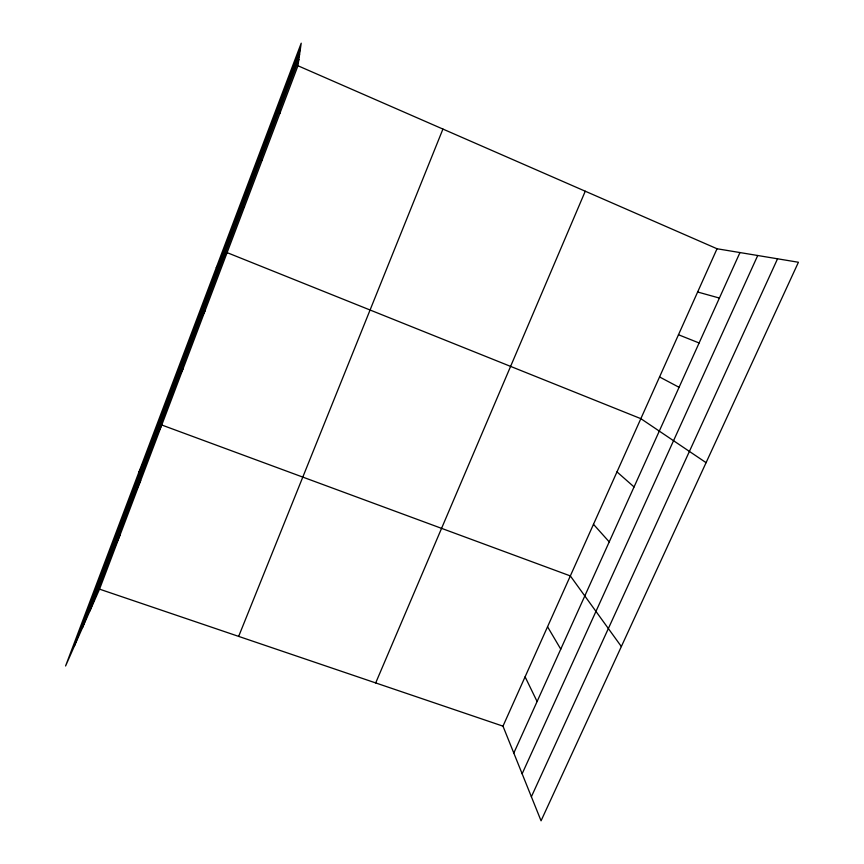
<?xml version="1.0" encoding="UTF-8"?>
<svg xmlns="http://www.w3.org/2000/svg" width="864" height="864" viewBox="0 0 864 864"><rect width="100%" height="100%" fill="white"/><g stroke="black" fill="none" stroke-linecap="round" stroke-linejoin="round"><path stroke-width="1.3" d="M297.94 65.761L301.212 43.2L65.578 665.982L99.533 589.151L297.94 65.761L717.034 248.756L798.422 262.256L541.058 820.8L502.978 726.149L717.034 248.756M74.282 646.283L300.37 49.043M82.544 627.577L299.57 54.562M89.964 610.805L298.858 59.476M238.658 636.39L442.93 129.071M375.689 682.927L585.263 191.214M111.37 554.299L119.945 535.313M513.81 753.052L739.962 252.558M522.137 773.777L757.728 255.506M531.382 796.748L777.546 258.8M133.142 496.832L140.681 480.6M138.737 472.619L161.752 425.002L570.337 575.921L621.356 646.542M177.822 378.918L183.179 368.496M200.75 318.416L204.962 311.051M216.292 267.656L227.102 252.634L640.85 418.662L706.082 462.661M242.384 208.516L244.469 206.831M697.637 292.01L719.399 298.058M99.533 589.151L502.978 726.149M678.478 334.746L699.106 342.976M659.545 376.952L679.072 387.31M260.95 159.516L262.062 160.423M616.982 471.895L634.057 486.94M593.482 524.308L609.228 541.879M547.549 626.756L560.758 649.145M525.096 676.825L537.095 701.503M279.774 109.847L279.882 113.411"/></g></svg>
